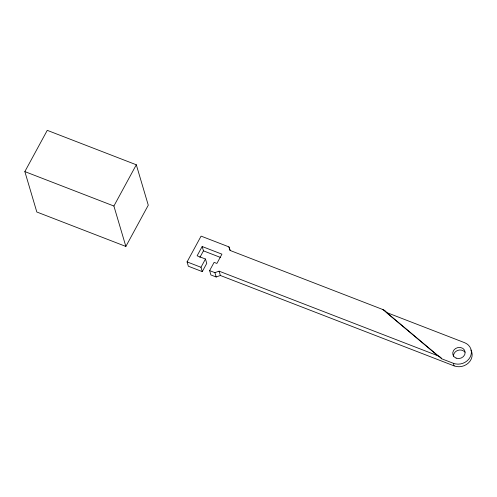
<?xml version="1.0" encoding="UTF-8"?>
<svg xmlns="http://www.w3.org/2000/svg" width="497" height="497" viewBox="0 0 497 497"><rect width="100%" height="100%" fill="white"/><g stroke="black" fill="none" stroke-linecap="round" stroke-linejoin="round"><path stroke-width="0.75" d="M24.85 171.595L47.265 130.344L136.308 164.78L148.274 205.193L125.865 246.444L36.821 212.008L24.85 171.595L113.894 206.031L125.865 246.444M113.894 206.031L136.308 164.78M470.932 350.012A12.58 11.046 -16.5 0 1 468.447 362.965A12.58 11.046 -16.5 0 1 454.109 365.885L220.37 275.487L216.183 276.991L210.896 274.947L209.616 270.616L214.101 262.366L216.897 263.447L221.942 254.166L202.167 246.518L197.123 255.8L205.472 259.03L206.752 263.36L202.273 271.611L188.357 266.23L187.077 261.9L201.086 236.118L228.912 246.879L230.291 250.531L382.758 309.501A3.771 1.354 28.5 0 1 386.517 312.284M199.85 257.477L203.453 250.848L202.167 246.518M202.273 271.611L200.987 267.28L205.472 259.03M209.616 270.616L214.903 272.66L219.084 271.157L437.857 355.765A3.771 1.354 28.5 0 1 441.709 358.791L453.339 363.288A12.58 11.046 -16.5 0 0 470.069 357.281A12.58 11.046 -16.5 0 0 464.546 342.663L386.61 312.52M203.453 250.848L220.401 257.403M187.077 261.9L200.987 267.28M387.206 313.023L441.709 358.791M382.758 309.501L437.857 355.765M453.339 363.288L454.109 365.885M228.912 246.879L229.981 250.488M219.084 271.157L220.37 275.487M214.903 272.66L216.183 276.991M453.488 356.287A6.287 5.523 -16.5 0 1 457.756 350.404A6.287 5.523 -16.5 0 1 464.919 352.18M456.14 358.132A6.287 5.523 -16.5 0 0 465.161 352.261A6.287 5.523 -16.5 0 0 455.519 348.534A6.287 5.523 -16.5 0 0 456.14 358.132"/></g></svg>
